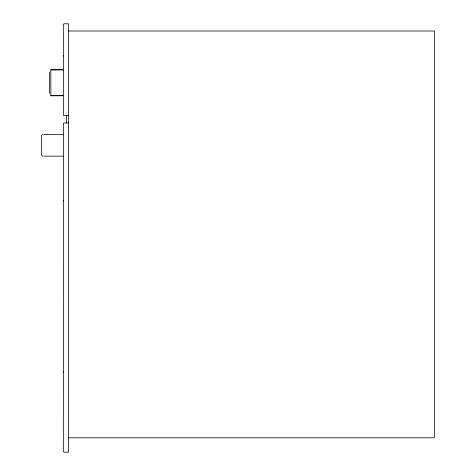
<?xml version="1.0" encoding="UTF-8"?>
<svg xmlns="http://www.w3.org/2000/svg" width="476" height="476" viewBox="0 0 476 476"><rect width="100%" height="100%" fill="white"/><g stroke="black" fill="none" stroke-linecap="round" stroke-linejoin="round"><path stroke-width="0.71" d="M63.51 123.201L63.32 451.48L63.98 452.2L68.574 452.2L68.574 23.8L63.98 23.8L63.32 24.52L63.51 115.412M63.32 372.559L63.51 372.053M68.574 31.005L434.35 31.005L434.35 437.795L68.574 437.795M63.32 69.698L50.843 69.698L50.843 95.795L63.32 95.795M50.843 69.912L63.32 69.912M50.843 95.581L63.32 95.581M63.98 115.62L68.574 115.62M63.98 122.986L68.574 122.986M42.775 134.559L41.936 134.881L41.65 135.642L41.65 155.093L41.936 155.854L42.775 156.17M43.619 134.559L63.32 134.559M43.619 156.17L63.32 156.17M63.32 55.472L63.51 55.984M63.32 200.402L63.51 200.914M66.604 115.62L66.604 122.986M49.528 72.043L49.528 93.451"/></g></svg>
